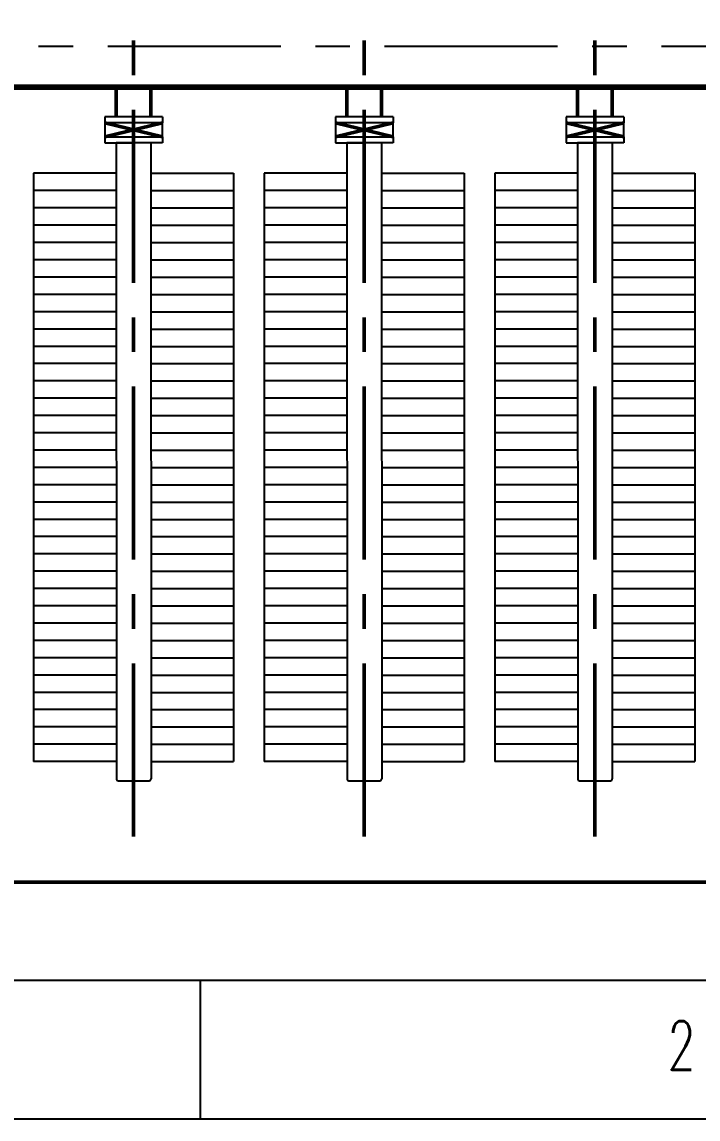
# Model space of a CAD drawing. Header units: millimetres. Extents: x 71406 to 93150, y 2492 to 17792.
# Drawn here: x 74538 to 76297, y 2582 to 5436 of the extents above; entities that cross this region are included whole.
import ezdxf

# ---------------------------------------------------------------- set-up
doc = ezdxf.new("R2010")
doc.units = ezdxf.units.MM
doc.header["$LTSCALE"] = 360
doc.linetypes.add('CENTER', pattern=[2, 1.25, -0.25, 0.25, -0.25])
doc.linetypes.add('DIVIDE', pattern=[1.25, 0.5, -0.25, 0, -0.25, 0, -0.25])
for name, color, linetype, lineweight in [('0粗实线层', 7, 'Continuous', 50), ('2中心线层', 1, 'CENTER', 25), ('6标注层', 3, 'Continuous', 25)]:
    doc.layers.add(name, color=color, linetype=linetype, lineweight=lineweight)
for name, color, linetype in [('2', 2, 'CENTER'), ('5', 3, 'Continuous'), ('6', 4, 'DIVIDE')]:
    doc.layers.add(name, color=color, linetype=linetype)
doc.styles.add('ROMANS', font='romans.shx', dxfattribs={"width": 0.67, "bigfont": 'bigfont.shx'})
doc.styles.add('TH_GBDIM', font='txt.shx', dxfattribs={"width": 0.67, "bigfont": 'hztxt.shx'})
doc.dimstyles.new('TH_GBDIM', dxfattribs={"dimscale": 36, "dimtxt": 3.5, "dimasz": 2.5, "dimexe": 2, "dimexo": 0, "dimgap": 1.5, "dimtad": 0, "dimtoh": 1, "dimdec": 1, "dimdsep": 46, "dimtxsty": 'TH_GBDIM', "dimcen": 2.5, "dimclrd": 3, "dimclre": 3, "dimclrt": 6, "dimadec": 0, "dimazin": 2, "dimtfac": 0.714286, "dimtdec": 1, "dimtmove": 0, "dimatfit": 3, "dimfxl": 2, "dimtzin": 0, "dimlwd": -1, "dimlwe": -1, "dimarcsym": 0})

# ---------------------------------------------------------------- blocks, each defined once
blk = doc.blocks.new('A$C480E185F')
at = {"color": 1, "linetype": 'CENTER'}
for p, q in [((-3910, -3405.6), (-3910, -1291)), ((-3310, -3405.6), (-3310, -1291)), ((-2710, -3405.6), (-2710, -1291))]:
    blk.add_line(p, q, dxfattribs=at)
at = {"color": 0}
for p, q in [((-3955, -1450), (-3955, -1534)), ((-3865, -1450), (-3865, -1534)), ((-3355, -1450), (-3355, -1534)), ((-3265, -1450), (-3265, -1534)), ((-2755, -1450), (-2755, -1534)), ((-2665, -1450), (-2665, -1534)), ((-3835, -1550), (-3985, -1586)), ((-3985, -1550), (-3835, -1586)), ((-3835, -1550), (-3985, -1586)), ((-3985, -1550), (-3835, -1586)), ((-3835, -1550), (-3985, -1586)), ((-3985, -1550), (-3835, -1586)), ((-3835, -1550), (-3985, -1586)), ((-3985, -1550), (-3835, -1586)), ((-3235, -1550), (-3385, -1586)), ((-3385, -1550), (-3235, -1586)), ((-3235, -1550), (-3385, -1586)), ((-3385, -1550), (-3235, -1586)), ((-3235, -1550), (-3385, -1586)), ((-3385, -1550), (-3235, -1586)), ((-3235, -1550), (-3385, -1586)), ((-3385, -1550), (-3235, -1586)), ((-2635, -1550), (-2785, -1586)), ((-2785, -1550), (-2635, -1586)), ((-2635, -1550), (-2785, -1586)), ((-2785, -1550), (-2635, -1586)), ((-2635, -1550), (-2785, -1586)), ((-2785, -1550), (-2635, -1586)), ((-2635, -1550), (-2785, -1586)), ((-2785, -1550), (-2635, -1586))]:
    blk.add_line(p, q, dxfattribs=at)
at = {"layer": '0粗实线层', "color": 0}
blk.add_line((-5267, -1459.5), (1647, -1459.5), dxfattribs=at)
at = {"layer": '2中心线层'}
blk.add_line((-5417, -1350), (1690.8, -1350), dxfattribs=at)
at = {"layer": '5', "color": 0}
for p, q in [((-3835, -1534), (-3985, -1534)), ((-3985, -1534), (-3985, -1550)), ((-3835, -1534), (-3985, -1534)), ((-3985, -1534), (-3985, -1550)), ((-3835, -1534), (-3985, -1534)), ((-3985, -1534), (-3985, -1550)), ((-3835, -1534), (-3985, -1534)), ((-3985, -1534), (-3985, -1550)), ((-3835, -1534), (-3835, -1550)), ((-3835, -1534), (-3835, -1550)), ((-3835, -1534), (-3835, -1550)), ((-3835, -1534), (-3835, -1550)), ((-3235, -1534), (-3385, -1534)), ((-3385, -1534), (-3385, -1550)), ((-3235, -1534), (-3385, -1534)), ((-3385, -1534), (-3385, -1550)), ((-3235, -1534), (-3385, -1534)), ((-3385, -1534), (-3385, -1550)), ((-3235, -1534), (-3385, -1534)), ((-3385, -1534), (-3385, -1550)), ((-3235, -1534), (-3235, -1550)), ((-3235, -1534), (-3235, -1550)), ((-3235, -1534), (-3235, -1550)), ((-3235, -1534), (-3235, -1550)), ((-2635, -1534), (-2785, -1534)), ((-2785, -1534), (-2785, -1550)), ((-2635, -1534), (-2785, -1534)), ((-2785, -1534), (-2785, -1550)), ((-2635, -1534), (-2785, -1534)), ((-2785, -1534), (-2785, -1550)), ((-2635, -1534), (-2785, -1534)), ((-2785, -1534), (-2785, -1550)), ((-2635, -1534), (-2635, -1550)), ((-2635, -1534), (-2635, -1550)), ((-2635, -1534), (-2635, -1550)), ((-2635, -1534), (-2635, -1550)), ((-3835, -1550), (-3985, -1550)), ((-3985, -1550), (-3985, -1586)), ((-3835, -1550), (-3985, -1550)), ((-3985, -1550), (-3985, -1586)), ((-3835, -1550), (-3985, -1550)), ((-3985, -1550), (-3985, -1586)), ((-3835, -1550), (-3985, -1550)), ((-3985, -1550), (-3985, -1586)), ((-3835, -1586), (-3835, -1550)), ((-3835, -1586), (-3835, -1550)), ((-3835, -1586), (-3835, -1550)), ((-3835, -1586), (-3835, -1550)), ((-3235, -1550), (-3385, -1550)), ((-3385, -1550), (-3385, -1586)), ((-3235, -1550), (-3385, -1550)), ((-3385, -1550), (-3385, -1586)), ((-3235, -1550), (-3385, -1550)), ((-3385, -1550), (-3385, -1586)), ((-3235, -1550), (-3385, -1550)), ((-3385, -1550), (-3385, -1586)), ((-3235, -1586), (-3235, -1550)), ((-3235, -1586), (-3235, -1550)), ((-3235, -1586), (-3235, -1550)), ((-3235, -1586), (-3235, -1550)), ((-2635, -1550), (-2785, -1550)), ((-2785, -1550), (-2785, -1586)), ((-2635, -1550), (-2785, -1550)), ((-2785, -1550), (-2785, -1586)), ((-2635, -1550), (-2785, -1550)), ((-2785, -1550), (-2785, -1586)), ((-2635, -1550), (-2785, -1550)), ((-2785, -1550), (-2785, -1586)), ((-2635, -1586), (-2635, -1550)), ((-2635, -1586), (-2635, -1550)), ((-2635, -1586), (-2635, -1550)), ((-2635, -1586), (-2635, -1550)), ((-3985, -1586), (-3985, -1602)), ((-3985, -1586), (-3835, -1586)), ((-3985, -1586), (-3985, -1602)), ((-3985, -1586), (-3835, -1586)), ((-3985, -1586), (-3985, -1602)), ((-3985, -1586), (-3835, -1586)), ((-3985, -1586), (-3985, -1602)), ((-3985, -1586), (-3835, -1586)), ((-3835, -1586), (-3835, -1602)), ((-3835, -1586), (-3835, -1602)), ((-3835, -1586), (-3835, -1602)), ((-3835, -1586), (-3835, -1602)), ((-3385, -1586), (-3385, -1602)), ((-3385, -1586), (-3235, -1586)), ((-3385, -1586), (-3385, -1602)), ((-3385, -1586), (-3235, -1586)), ((-3385, -1586), (-3385, -1602)), ((-3385, -1586), (-3235, -1586)), ((-3385, -1586), (-3385, -1602)), ((-3385, -1586), (-3235, -1586)), ((-3235, -1586), (-3235, -1602)), ((-3235, -1586), (-3235, -1602)), ((-3235, -1586), (-3235, -1602)), ((-3235, -1586), (-3235, -1602)), ((-2785, -1586), (-2785, -1602)), ((-2785, -1586), (-2635, -1586)), ((-2785, -1586), (-2785, -1602)), ((-2785, -1586), (-2635, -1586)), ((-2785, -1586), (-2785, -1602)), ((-2785, -1586), (-2635, -1586)), ((-2785, -1586), (-2785, -1602)), ((-2785, -1586), (-2635, -1586)), ((-2635, -1586), (-2635, -1602)), ((-2635, -1586), (-2635, -1602)), ((-2635, -1586), (-2635, -1602)), ((-2635, -1586), (-2635, -1602)), ((-3985, -1602), (-3910, -1602)), ((-3985, -1602), (-3910, -1602)), ((-3985, -1602), (-3910, -1602)), ((-3985, -1602), (-3910, -1602)), ((-3910, -1602), (-3955, -1602)), ((-3910, -1602), (-3955, -1602)), ((-3910, -1602), (-3955, -1602)), ((-3910, -1602), (-3955, -1602)), ((-3955, -1602), (-3954.5, -3256)), ((-3835, -1602), (-3910, -1602)), ((-3835, -1602), (-3910, -1602)), ((-3835, -1602), (-3910, -1602)), ((-3835, -1602), (-3910, -1602)), ((-3865, -1602), (-3864.5, -3256)), ((-3385, -1602), (-3310, -1602)), ((-3385, -1602), (-3310, -1602)), ((-3385, -1602), (-3310, -1602)), ((-3385, -1602), (-3310, -1602)), ((-3310, -1602), (-3355, -1602)), ((-3310, -1602), (-3355, -1602)), ((-3310, -1602), (-3355, -1602)), ((-3355, -1602), (-3354.5, -3256)), ((-3310, -1602), (-3355, -1602)), ((-3235, -1602), (-3310, -1602)), ((-3235, -1602), (-3310, -1602)), ((-3235, -1602), (-3310, -1602)), ((-3235, -1602), (-3310, -1602)), ((-3265, -1602), (-3264.5, -3256)), ((-2785, -1602), (-2710, -1602)), ((-2785, -1602), (-2710, -1602)), ((-2785, -1602), (-2710, -1602)), ((-2785, -1602), (-2710, -1602)), ((-2710, -1602), (-2755, -1602)), ((-2710, -1602), (-2755, -1602)), ((-2710, -1602), (-2755, -1602)), ((-2710, -1602), (-2755, -1602)), ((-2755, -1602), (-2754.5, -3256)), ((-2635, -1602), (-2710, -1602)), ((-2635, -1602), (-2710, -1602)), ((-2635, -1602), (-2710, -1602)), ((-2635, -1602), (-2710, -1602)), ((-2665, -1602), (-2664.5, -3256)), ((-4170, -1681), (-4170, -3211)), ((-3955, -1681), (-4170, -1681)), ((-3865, -1681), (-3650, -1681)), ((-3650, -1681), (-3650, -3211)), ((-3570, -1681), (-3570, -3211)), ((-3355, -1681), (-3570, -1681)), ((-3265, -1681), (-3050, -1681)), ((-3050, -1681), (-3050, -3211)), ((-2970, -1681), (-2970, -3211)), ((-2755, -1681), (-2970, -1681)), ((-2665, -1681), (-2450, -1681)), ((-2450, -1681), (-2450, -3211)), ((-3955, -3211), (-4170, -3211)), ((-3955, -3211), (-4170, -3211)), ((-3955, -3211), (-4170, -3211)), ((-3955, -3211), (-4170, -3211)), ((-3955, -3211), (-4170, -3211)), ((-3955, -3211), (-4170, -3211)), ((-3955, -3211), (-4170, -3211)), ((-3955, -3211), (-4170, -3211)), ((-3955, -3211), (-4170, -3211)), ((-3955, -3211), (-4170, -3211)), ((-3955, -3211), (-4170, -3211)), ((-3955, -3211), (-4170, -3211)), ((-3955, -3211), (-4170, -3211)), ((-3955, -3211), (-4170, -3211)), ((-3955, -3211), (-4170, -3211)), ((-3955, -3211), (-4170, -3211)), ((-3865, -3211), (-3650, -3211)), ((-3865, -3211), (-3650, -3211)), ((-3865, -3211), (-3650, -3211)), ((-3865, -3211), (-3650, -3211)), ((-3865, -3211), (-3650, -3211)), ((-3865, -3211), (-3650, -3211)), ((-3865, -3211), (-3650, -3211)), ((-3865, -3211), (-3650, -3211)), ((-3865, -3211), (-3650, -3211)), ((-3865, -3211), (-3650, -3211)), ((-3865, -3211), (-3650, -3211)), ((-3865, -3211), (-3650, -3211)), ((-3865, -3211), (-3650, -3211)), ((-3865, -3211), (-3650, -3211)), ((-3865, -3211), (-3650, -3211)), ((-3865, -3211), (-3650, -3211)), ((-3355, -3211), (-3570, -3211)), ((-3355, -3211), (-3570, -3211)), ((-3355, -3211), (-3570, -3211)), ((-3355, -3211), (-3570, -3211)), ((-3355, -3211), (-3570, -3211)), ((-3355, -3211), (-3570, -3211)), ((-3355, -3211), (-3570, -3211)), ((-3355, -3211), (-3570, -3211)), ((-3355, -3211), (-3570, -3211)), ((-3355, -3211), (-3570, -3211)), ((-3355, -3211), (-3570, -3211)), ((-3355, -3211), (-3570, -3211)), ((-3355, -3211), (-3570, -3211)), ((-3355, -3211), (-3570, -3211)), ((-3355, -3211), (-3570, -3211)), ((-3355, -3211), (-3570, -3211)), ((-3265, -3211), (-3050, -3211)), ((-3265, -3211), (-3050, -3211)), ((-3265, -3211), (-3050, -3211)), ((-3265, -3211), (-3050, -3211)), ((-3265, -3211), (-3050, -3211)), ((-3265, -3211), (-3050, -3211)), ((-3265, -3211), (-3050, -3211)), ((-3265, -3211), (-3050, -3211)), ((-3265, -3211), (-3050, -3211)), ((-3265, -3211), (-3050, -3211)), ((-3265, -3211), (-3050, -3211)), ((-3265, -3211), (-3050, -3211)), ((-3265, -3211), (-3050, -3211)), ((-3265, -3211), (-3050, -3211)), ((-3265, -3211), (-3050, -3211)), ((-3265, -3211), (-3050, -3211)), ((-2755, -3211), (-2970, -3211)), ((-2755, -3211), (-2970, -3211)), ((-2755, -3211), (-2970, -3211)), ((-2755, -3211), (-2970, -3211)), ((-2755, -3211), (-2970, -3211)), ((-2755, -3211), (-2970, -3211)), ((-2755, -3211), (-2970, -3211)), ((-2755, -3211), (-2970, -3211)), ((-2755, -3211), (-2970, -3211)), ((-2755, -3211), (-2970, -3211)), ((-2755, -3211), (-2970, -3211)), ((-2755, -3211), (-2970, -3211)), ((-2755, -3211), (-2970, -3211)), ((-2755, -3211), (-2970, -3211)), ((-2755, -3211), (-2970, -3211)), ((-2755, -3211), (-2970, -3211)), ((-2665, -3211), (-2450, -3211)), ((-2665, -3211), (-2450, -3211)), ((-2665, -3211), (-2450, -3211)), ((-2665, -3211), (-2450, -3211)), ((-2665, -3211), (-2450, -3211)), ((-2665, -3211), (-2450, -3211)), ((-2665, -3211), (-2450, -3211)), ((-2665, -3211), (-2450, -3211)), ((-2665, -3211), (-2450, -3211)), ((-2665, -3211), (-2450, -3211)), ((-2665, -3211), (-2450, -3211)), ((-2665, -3211), (-2450, -3211)), ((-2665, -3211), (-2450, -3211)), ((-2665, -3211), (-2450, -3211)), ((-2665, -3211), (-2450, -3211)), ((-2665, -3211), (-2450, -3211)), ((-3949.5, -3261), (-3869.5, -3261)), ((-3349.5, -3261), (-3269.5, -3261)), ((-2749.5, -3261), (-2669.5, -3261))]:
    blk.add_line(p, q, dxfattribs=at)
at = {"layer": '5', "color": 2}
for p, q in [((-3955, -1726), (-4170, -1726)), ((-3865, -1726), (-3650, -1726)), ((-3355, -1726), (-3570, -1726)), ((-3265, -1726), (-3050, -1726)), ((-2755, -1726), (-2970, -1726)), ((-2665, -1726), (-2450, -1726)), ((-3955, -1771), (-4170, -1771)), ((-3865, -1771), (-3650, -1771)), ((-3355, -1771), (-3570, -1771)), ((-3265, -1771), (-3050, -1771)), ((-2755, -1771), (-2970, -1771)), ((-2665, -1771), (-2450, -1771)), ((-3955, -1816), (-4170, -1816)), ((-3865, -1816), (-3650, -1816)), ((-3355, -1816), (-3570, -1816)), ((-3265, -1816), (-3050, -1816)), ((-2755, -1816), (-2970, -1816)), ((-2665, -1816), (-2450, -1816)), ((-3955, -1861), (-4170, -1861)), ((-3865, -1861), (-3650, -1861)), ((-3355, -1861), (-3570, -1861)), ((-3265, -1861), (-3050, -1861)), ((-2755, -1861), (-2970, -1861)), ((-2665, -1861), (-2450, -1861)), ((-3955, -1906), (-4170, -1906)), ((-3865, -1906), (-3650, -1906)), ((-3355, -1906), (-3570, -1906)), ((-3265, -1906), (-3050, -1906)), ((-2755, -1906), (-2970, -1906)), ((-2665, -1906), (-2450, -1906)), ((-3955, -1951), (-4170, -1951)), ((-3865, -1951), (-3650, -1951)), ((-3355, -1951), (-3570, -1951)), ((-3265, -1951), (-3050, -1951)), ((-2755, -1951), (-2970, -1951)), ((-2665, -1951), (-2450, -1951)), ((-3955, -1996), (-4170, -1996)), ((-3865, -1996), (-3650, -1996)), ((-3355, -1996), (-3570, -1996)), ((-3265, -1996), (-3050, -1996)), ((-2755, -1996), (-2970, -1996)), ((-2665, -1996), (-2450, -1996)), ((-3955, -2041), (-4170, -2041)), ((-3865, -2041), (-3650, -2041)), ((-3355, -2041), (-3570, -2041)), ((-3265, -2041), (-3050, -2041)), ((-2755, -2041), (-2970, -2041)), ((-2665, -2041), (-2450, -2041)), ((-3955, -2086), (-4170, -2086)), ((-3865, -2086), (-3650, -2086)), ((-3355, -2086), (-3570, -2086)), ((-3265, -2086), (-3050, -2086)), ((-2755, -2086), (-2970, -2086)), ((-2665, -2086), (-2450, -2086)), ((-3955, -2131), (-4170, -2131)), ((-3865, -2131), (-3650, -2131)), ((-3355, -2131), (-3570, -2131)), ((-3265, -2131), (-3050, -2131)), ((-2755, -2131), (-2970, -2131)), ((-2665, -2131), (-2450, -2131)), ((-3955, -2176), (-4170, -2176)), ((-3865, -2176), (-3650, -2176)), ((-3355, -2176), (-3570, -2176)), ((-3265, -2176), (-3050, -2176)), ((-2755, -2176), (-2970, -2176)), ((-2665, -2176), (-2450, -2176)), ((-3955, -2221), (-4170, -2221)), ((-3865, -2221), (-3650, -2221)), ((-3355, -2221), (-3570, -2221)), ((-3265, -2221), (-3050, -2221)), ((-2755, -2221), (-2970, -2221)), ((-2665, -2221), (-2450, -2221)), ((-3955, -2266), (-4170, -2266)), ((-3865, -2266), (-3650, -2266)), ((-3355, -2266), (-3570, -2266)), ((-3265, -2266), (-3050, -2266)), ((-2755, -2266), (-2970, -2266)), ((-2665, -2266), (-2450, -2266)), ((-3955, -2311), (-4170, -2311)), ((-3865, -2311), (-3650, -2311)), ((-3355, -2311), (-3570, -2311)), ((-3265, -2311), (-3050, -2311)), ((-2755, -2311), (-2970, -2311)), ((-2665, -2311), (-2450, -2311)), ((-3955, -2356), (-4170, -2356)), ((-3865, -2356), (-3650, -2356)), ((-3355, -2356), (-3570, -2356)), ((-3265, -2356), (-3050, -2356)), ((-2755, -2356), (-2970, -2356)), ((-2665, -2356), (-2450, -2356)), ((-3955, -2401), (-4170, -2401)), ((-3955, -2401), (-4162.5, -2401)), ((-3865, -2401), (-3650, -2401)), ((-3865, -2401), (-3657.5, -2401)), ((-3355, -2401), (-3570, -2401)), ((-3355, -2401), (-3562.5, -2401)), ((-3265, -2401), (-3050, -2401)), ((-3265, -2401), (-3057.5, -2401)), ((-2755, -2401), (-2970, -2401)), ((-2755, -2401), (-2962.5, -2401)), ((-2665, -2401), (-2450, -2401)), ((-2665, -2401), (-2457.5, -2401)), ((-3955, -2446), (-4170, -2446)), ((-3955, -2446), (-4162.5, -2446)), ((-3865, -2446), (-3650, -2446)), ((-3865, -2446), (-3657.5, -2446)), ((-3355, -2446), (-3570, -2446)), ((-3355, -2446), (-3562.5, -2446)), ((-3265, -2446), (-3050, -2446)), ((-3265, -2446), (-3057.5, -2446)), ((-2755, -2446), (-2970, -2446)), ((-2755, -2446), (-2962.5, -2446)), ((-2665, -2446), (-2450, -2446)), ((-2665, -2446), (-2457.5, -2446)), ((-3955, -2491), (-4170, -2491)), ((-3955, -2491), (-4170, -2491)), ((-3865, -2491), (-3650, -2491)), ((-3865, -2491), (-3650, -2491)), ((-3355, -2491), (-3570, -2491)), ((-3355, -2491), (-3570, -2491)), ((-3265, -2491), (-3050, -2491)), ((-3265, -2491), (-3050, -2491)), ((-2755, -2491), (-2970, -2491)), ((-2755, -2491), (-2970, -2491)), ((-2665, -2491), (-2450, -2491)), ((-2665, -2491), (-2450, -2491)), ((-3955, -2536), (-4170, -2536)), ((-3955, -2536), (-4170, -2536)), ((-3865, -2536), (-3650, -2536)), ((-3865, -2536), (-3650, -2536)), ((-3865, -2536), (-3650, -2536)), ((-3355, -2536), (-3570, -2536)), ((-3355, -2536), (-3570, -2536)), ((-3265, -2536), (-3050, -2536)), ((-3265, -2536), (-3050, -2536)), ((-3265, -2536), (-3050, -2536)), ((-2755, -2536), (-2970, -2536)), ((-2755, -2536), (-2970, -2536)), ((-2665, -2536), (-2450, -2536)), ((-2665, -2536), (-2450, -2536)), ((-2665, -2536), (-2450, -2536)), ((-3955, -2581), (-4170, -2581)), ((-3955, -2581), (-4170, -2581)), ((-3955, -2581), (-4170, -2581)), ((-3955, -2581), (-4170, -2581)), ((-3865, -2581), (-3650, -2581)), ((-3865, -2581), (-3650, -2581)), ((-3865, -2581), (-3650, -2581)), ((-3865, -2581), (-3650, -2581)), ((-3865, -2581), (-3650, -2581)), ((-3355, -2581), (-3570, -2581)), ((-3355, -2581), (-3570, -2581)), ((-3355, -2581), (-3570, -2581)), ((-3355, -2581), (-3570, -2581)), ((-3265, -2581), (-3050, -2581)), ((-3265, -2581), (-3050, -2581)), ((-3265, -2581), (-3050, -2581)), ((-3265, -2581), (-3050, -2581)), ((-3265, -2581), (-3050, -2581)), ((-2755, -2581), (-2970, -2581)), ((-2755, -2581), (-2970, -2581)), ((-2755, -2581), (-2970, -2581)), ((-2755, -2581), (-2970, -2581)), ((-2665, -2581), (-2450, -2581)), ((-2665, -2581), (-2450, -2581)), ((-2665, -2581), (-2450, -2581)), ((-2665, -2581), (-2450, -2581)), ((-2665, -2581), (-2450, -2581)), ((-3955, -2626), (-4170, -2626)), ((-3955, -2626), (-4170, -2626)), ((-3955, -2626), (-4170, -2626)), ((-3955, -2626), (-4170, -2626)), ((-3955, -2626), (-4170, -2626)), ((-3955, -2626), (-4170, -2626)), ((-3955, -2626), (-4170, -2626)), ((-3865, -2626), (-3650, -2626)), ((-3865, -2626), (-3650, -2626)), ((-3865, -2626), (-3650, -2626)), ((-3865, -2626), (-3650, -2626)), ((-3865, -2626), (-3650, -2626)), ((-3865, -2626), (-3650, -2626)), ((-3865, -2626), (-3650, -2626)), ((-3355, -2626), (-3570, -2626)), ((-3355, -2626), (-3570, -2626)), ((-3355, -2626), (-3570, -2626)), ((-3355, -2626), (-3570, -2626)), ((-3355, -2626), (-3570, -2626)), ((-3355, -2626), (-3570, -2626)), ((-3355, -2626), (-3570, -2626)), ((-3265, -2626), (-3050, -2626)), ((-3265, -2626), (-3050, -2626)), ((-3265, -2626), (-3050, -2626)), ((-3265, -2626), (-3050, -2626)), ((-3265, -2626), (-3050, -2626)), ((-3265, -2626), (-3050, -2626)), ((-3265, -2626), (-3050, -2626)), ((-2755, -2626), (-2970, -2626)), ((-2755, -2626), (-2970, -2626)), ((-2755, -2626), (-2970, -2626)), ((-2755, -2626), (-2970, -2626)), ((-2755, -2626), (-2970, -2626)), ((-2755, -2626), (-2970, -2626)), ((-2755, -2626), (-2970, -2626)), ((-2665, -2626), (-2450, -2626)), ((-2665, -2626), (-2450, -2626)), ((-2665, -2626), (-2450, -2626)), ((-2665, -2626), (-2450, -2626)), ((-2665, -2626), (-2450, -2626)), ((-2665, -2626), (-2450, -2626)), ((-2665, -2626), (-2450, -2626)), ((-3955, -2671), (-4170, -2671)), ((-3955, -2671), (-4170, -2671)), ((-3955, -2671), (-4170, -2671)), ((-3955, -2671), (-4170, -2671)), ((-3865, -2671), (-3650, -2671)), ((-3865, -2671), (-3650, -2671)), ((-3865, -2671), (-3650, -2671)), ((-3865, -2671), (-3650, -2671)), ((-3865, -2671), (-3650, -2671)), ((-3355, -2671), (-3570, -2671)), ((-3355, -2671), (-3570, -2671)), ((-3355, -2671), (-3570, -2671)), ((-3355, -2671), (-3570, -2671)), ((-3265, -2671), (-3050, -2671)), ((-3265, -2671), (-3050, -2671)), ((-3265, -2671), (-3050, -2671)), ((-3265, -2671), (-3050, -2671)), ((-3265, -2671), (-3050, -2671)), ((-2755, -2671), (-2970, -2671)), ((-2755, -2671), (-2970, -2671)), ((-2755, -2671), (-2970, -2671)), ((-2755, -2671), (-2970, -2671)), ((-2665, -2671), (-2450, -2671)), ((-2665, -2671), (-2450, -2671)), ((-2665, -2671), (-2450, -2671)), ((-2665, -2671), (-2450, -2671)), ((-2665, -2671), (-2450, -2671)), ((-3955, -2716), (-4170, -2716)), ((-3955, -2716), (-4170, -2716)), ((-3955, -2716), (-4170, -2716)), ((-3955, -2716), (-4170, -2716)), ((-3955, -2716), (-4170, -2716)), ((-3955, -2716), (-4170, -2716)), ((-3955, -2716), (-4170, -2716)), ((-3865, -2716), (-3650, -2716)), ((-3865, -2716), (-3650, -2716)), ((-3865, -2716), (-3650, -2716)), ((-3865, -2716), (-3650, -2716)), ((-3865, -2716), (-3650, -2716)), ((-3865, -2716), (-3650, -2716)), ((-3865, -2716), (-3650, -2716)), ((-3355, -2716), (-3570, -2716)), ((-3355, -2716), (-3570, -2716)), ((-3355, -2716), (-3570, -2716)), ((-3355, -2716), (-3570, -2716)), ((-3355, -2716), (-3570, -2716)), ((-3355, -2716), (-3570, -2716)), ((-3355, -2716), (-3570, -2716)), ((-3265, -2716), (-3050, -2716)), ((-3265, -2716), (-3050, -2716)), ((-3265, -2716), (-3050, -2716)), ((-3265, -2716), (-3050, -2716)), ((-3265, -2716), (-3050, -2716)), ((-3265, -2716), (-3050, -2716)), ((-3265, -2716), (-3050, -2716)), ((-2755, -2716), (-2970, -2716)), ((-2755, -2716), (-2970, -2716)), ((-2755, -2716), (-2970, -2716)), ((-2755, -2716), (-2970, -2716)), ((-2755, -2716), (-2970, -2716)), ((-2755, -2716), (-2970, -2716)), ((-2755, -2716), (-2970, -2716)), ((-2665, -2716), (-2450, -2716)), ((-2665, -2716), (-2450, -2716)), ((-2665, -2716), (-2450, -2716)), ((-2665, -2716), (-2450, -2716)), ((-2665, -2716), (-2450, -2716)), ((-2665, -2716), (-2450, -2716)), ((-2665, -2716), (-2450, -2716)), ((-3955, -2761), (-4170, -2761)), ((-3955, -2761), (-4170, -2761)), ((-3955, -2761), (-4170, -2761)), ((-3955, -2761), (-4170, -2761)), ((-3865, -2761), (-3650, -2761)), ((-3865, -2761), (-3650, -2761)), ((-3865, -2761), (-3650, -2761)), ((-3865, -2761), (-3650, -2761)), ((-3865, -2761), (-3650, -2761)), ((-3355, -2761), (-3570, -2761)), ((-3355, -2761), (-3570, -2761)), ((-3355, -2761), (-3570, -2761)), ((-3355, -2761), (-3570, -2761)), ((-3265, -2761), (-3050, -2761)), ((-3265, -2761), (-3050, -2761)), ((-3265, -2761), (-3050, -2761)), ((-3265, -2761), (-3050, -2761)), ((-3265, -2761), (-3050, -2761)), ((-2755, -2761), (-2970, -2761)), ((-2755, -2761), (-2970, -2761)), ((-2755, -2761), (-2970, -2761)), ((-2755, -2761), (-2970, -2761)), ((-2665, -2761), (-2450, -2761)), ((-2665, -2761), (-2450, -2761)), ((-2665, -2761), (-2450, -2761)), ((-2665, -2761), (-2450, -2761)), ((-2665, -2761), (-2450, -2761)), ((-3955, -2806), (-4170, -2806)), ((-3955, -2806), (-4170, -2806)), ((-3955, -2806), (-4170, -2806)), ((-3955, -2806), (-4170, -2806)), ((-3955, -2806), (-4170, -2806)), ((-3955, -2806), (-4170, -2806)), ((-3955, -2806), (-4170, -2806)), ((-3865, -2806), (-3650, -2806)), ((-3865, -2806), (-3650, -2806)), ((-3865, -2806), (-3650, -2806)), ((-3865, -2806), (-3650, -2806)), ((-3865, -2806), (-3650, -2806)), ((-3865, -2806), (-3650, -2806)), ((-3865, -2806), (-3650, -2806)), ((-3355, -2806), (-3570, -2806)), ((-3355, -2806), (-3570, -2806)), ((-3355, -2806), (-3570, -2806)), ((-3355, -2806), (-3570, -2806)), ((-3355, -2806), (-3570, -2806)), ((-3355, -2806), (-3570, -2806)), ((-3355, -2806), (-3570, -2806)), ((-3265, -2806), (-3050, -2806)), ((-3265, -2806), (-3050, -2806)), ((-3265, -2806), (-3050, -2806)), ((-3265, -2806), (-3050, -2806)), ((-3265, -2806), (-3050, -2806)), ((-3265, -2806), (-3050, -2806)), ((-3265, -2806), (-3050, -2806)), ((-2755, -2806), (-2970, -2806)), ((-2755, -2806), (-2970, -2806)), ((-2755, -2806), (-2970, -2806)), ((-2755, -2806), (-2970, -2806)), ((-2755, -2806), (-2970, -2806)), ((-2755, -2806), (-2970, -2806)), ((-2755, -2806), (-2970, -2806)), ((-2665, -2806), (-2450, -2806)), ((-2665, -2806), (-2450, -2806)), ((-2665, -2806), (-2450, -2806)), ((-2665, -2806), (-2450, -2806)), ((-2665, -2806), (-2450, -2806)), ((-2665, -2806), (-2450, -2806)), ((-2665, -2806), (-2450, -2806)), ((-3955, -2851), (-4170, -2851)), ((-3955, -2851), (-4170, -2851)), ((-3955, -2851), (-4170, -2851)), ((-3955, -2851), (-4170, -2851)), ((-3955, -2851), (-4170, -2851)), ((-3865, -2851), (-3650, -2851)), ((-3865, -2851), (-3650, -2851)), ((-3865, -2851), (-3650, -2851)), ((-3865, -2851), (-3650, -2851)), ((-3865, -2851), (-3650, -2851)), ((-3865, -2851), (-3650, -2851)), ((-3865, -2851), (-3650, -2851)), ((-3865, -2851), (-3650, -2851)), ((-3865, -2851), (-3650, -2851)), ((-3865, -2851), (-3650, -2851)), ((-3355, -2851), (-3570, -2851)), ((-3355, -2851), (-3570, -2851)), ((-3355, -2851), (-3570, -2851)), ((-3355, -2851), (-3570, -2851)), ((-3355, -2851), (-3570, -2851)), ((-3265, -2851), (-3050, -2851)), ((-3265, -2851), (-3050, -2851)), ((-3265, -2851), (-3050, -2851)), ((-3265, -2851), (-3050, -2851)), ((-3265, -2851), (-3050, -2851)), ((-3265, -2851), (-3050, -2851)), ((-3265, -2851), (-3050, -2851)), ((-3265, -2851), (-3050, -2851)), ((-3265, -2851), (-3050, -2851)), ((-3265, -2851), (-3050, -2851)), ((-2755, -2851), (-2970, -2851)), ((-2755, -2851), (-2970, -2851)), ((-2755, -2851), (-2970, -2851)), ((-2755, -2851), (-2970, -2851)), ((-2755, -2851), (-2970, -2851)), ((-2665, -2851), (-2450, -2851)), ((-2665, -2851), (-2450, -2851)), ((-2665, -2851), (-2450, -2851)), ((-2665, -2851), (-2450, -2851)), ((-2665, -2851), (-2450, -2851)), ((-2665, -2851), (-2450, -2851)), ((-2665, -2851), (-2450, -2851)), ((-2665, -2851), (-2450, -2851)), ((-2665, -2851), (-2450, -2851)), ((-2665, -2851), (-2450, -2851)), ((-3955, -2896), (-4170, -2896)), ((-3955, -2896), (-4170, -2896)), ((-3955, -2896), (-4170, -2896)), ((-3955, -2896), (-4170, -2896)), ((-3955, -2896), (-4170, -2896)), ((-3955, -2896), (-4170, -2896)), ((-3955, -2896), (-4170, -2896)), ((-3955, -2896), (-4170, -2896)), ((-3865, -2896), (-3650, -2896)), ((-3865, -2896), (-3650, -2896)), ((-3865, -2896), (-3650, -2896)), ((-3865, -2896), (-3650, -2896)), ((-3865, -2896), (-3650, -2896)), ((-3865, -2896), (-3650, -2896)), ((-3865, -2896), (-3650, -2896)), ((-3865, -2896), (-3650, -2896)), ((-3865, -2896), (-3650, -2896)), ((-3865, -2896), (-3650, -2896)), ((-3865, -2896), (-3650, -2896)), ((-3865, -2896), (-3650, -2896)), ((-3865, -2896), (-3650, -2896)), ((-3865, -2896), (-3650, -2896)), ((-3355, -2896), (-3570, -2896)), ((-3355, -2896), (-3570, -2896)), ((-3355, -2896), (-3570, -2896)), ((-3355, -2896), (-3570, -2896)), ((-3355, -2896), (-3570, -2896)), ((-3355, -2896), (-3570, -2896)), ((-3355, -2896), (-3570, -2896)), ((-3355, -2896), (-3570, -2896)), ((-3265, -2896), (-3050, -2896)), ((-3265, -2896), (-3050, -2896)), ((-3265, -2896), (-3050, -2896)), ((-3265, -2896), (-3050, -2896)), ((-3265, -2896), (-3050, -2896)), ((-3265, -2896), (-3050, -2896)), ((-3265, -2896), (-3050, -2896)), ((-3265, -2896), (-3050, -2896)), ((-3265, -2896), (-3050, -2896)), ((-3265, -2896), (-3050, -2896)), ((-3265, -2896), (-3050, -2896)), ((-3265, -2896), (-3050, -2896)), ((-3265, -2896), (-3050, -2896)), ((-3265, -2896), (-3050, -2896)), ((-2755, -2896), (-2970, -2896)), ((-2755, -2896), (-2970, -2896)), ((-2755, -2896), (-2970, -2896)), ((-2755, -2896), (-2970, -2896)), ((-2755, -2896), (-2970, -2896)), ((-2755, -2896), (-2970, -2896)), ((-2755, -2896), (-2970, -2896)), ((-2755, -2896), (-2970, -2896)), ((-2665, -2896), (-2450, -2896)), ((-2665, -2896), (-2450, -2896)), ((-2665, -2896), (-2450, -2896)), ((-2665, -2896), (-2450, -2896)), ((-2665, -2896), (-2450, -2896)), ((-2665, -2896), (-2450, -2896)), ((-2665, -2896), (-2450, -2896)), ((-2665, -2896), (-2450, -2896)), ((-2665, -2896), (-2450, -2896)), ((-2665, -2896), (-2450, -2896)), ((-2665, -2896), (-2450, -2896)), ((-2665, -2896), (-2450, -2896)), ((-2665, -2896), (-2450, -2896)), ((-2665, -2896), (-2450, -2896)), ((-3955, -2941), (-4170, -2941)), ((-3955, -2941), (-4170, -2941)), ((-3955, -2941), (-4170, -2941)), ((-3955, -2941), (-4170, -2941)), ((-3955, -2941), (-4170, -2941)), ((-3865, -2941), (-3650, -2941)), ((-3865, -2941), (-3650, -2941)), ((-3865, -2941), (-3650, -2941)), ((-3865, -2941), (-3650, -2941)), ((-3865, -2941), (-3650, -2941)), ((-3865, -2941), (-3650, -2941)), ((-3865, -2941), (-3650, -2941)), ((-3865, -2941), (-3650, -2941)), ((-3865, -2941), (-3650, -2941)), ((-3865, -2941), (-3650, -2941)), ((-3355, -2941), (-3570, -2941)), ((-3355, -2941), (-3570, -2941)), ((-3355, -2941), (-3570, -2941)), ((-3355, -2941), (-3570, -2941)), ((-3355, -2941), (-3570, -2941)), ((-3265, -2941), (-3050, -2941)), ((-3265, -2941), (-3050, -2941)), ((-3265, -2941), (-3050, -2941)), ((-3265, -2941), (-3050, -2941)), ((-3265, -2941), (-3050, -2941)), ((-3265, -2941), (-3050, -2941)), ((-3265, -2941), (-3050, -2941)), ((-3265, -2941), (-3050, -2941)), ((-3265, -2941), (-3050, -2941)), ((-3265, -2941), (-3050, -2941)), ((-2755, -2941), (-2970, -2941)), ((-2755, -2941), (-2970, -2941)), ((-2755, -2941), (-2970, -2941)), ((-2755, -2941), (-2970, -2941)), ((-2755, -2941), (-2970, -2941)), ((-2665, -2941), (-2450, -2941)), ((-2665, -2941), (-2450, -2941)), ((-2665, -2941), (-2450, -2941)), ((-2665, -2941), (-2450, -2941)), ((-2665, -2941), (-2450, -2941)), ((-2665, -2941), (-2450, -2941)), ((-2665, -2941), (-2450, -2941)), ((-2665, -2941), (-2450, -2941)), ((-2665, -2941), (-2450, -2941)), ((-2665, -2941), (-2450, -2941)), ((-3955, -2986), (-4170, -2986)), ((-3955, -2986), (-4170, -2986)), ((-3955, -2986), (-4170, -2986)), ((-3955, -2986), (-4170, -2986)), ((-3955, -2986), (-4170, -2986)), ((-3955, -2986), (-4170, -2986)), ((-3955, -2986), (-4170, -2986)), ((-3955, -2986), (-4170, -2986)), ((-3865, -2986), (-3650, -2986)), ((-3865, -2986), (-3650, -2986)), ((-3865, -2986), (-3650, -2986)), ((-3865, -2986), (-3650, -2986)), ((-3865, -2986), (-3650, -2986)), ((-3865, -2986), (-3650, -2986)), ((-3865, -2986), (-3650, -2986)), ((-3865, -2986), (-3650, -2986)), ((-3865, -2986), (-3650, -2986)), ((-3865, -2986), (-3650, -2986)), ((-3865, -2986), (-3650, -2986)), ((-3865, -2986), (-3650, -2986)), ((-3865, -2986), (-3650, -2986)), ((-3865, -2986), (-3650, -2986)), ((-3355, -2986), (-3570, -2986)), ((-3355, -2986), (-3570, -2986)), ((-3355, -2986), (-3570, -2986)), ((-3355, -2986), (-3570, -2986)), ((-3355, -2986), (-3570, -2986)), ((-3355, -2986), (-3570, -2986)), ((-3355, -2986), (-3570, -2986)), ((-3355, -2986), (-3570, -2986)), ((-3265, -2986), (-3050, -2986)), ((-3265, -2986), (-3050, -2986)), ((-3265, -2986), (-3050, -2986)), ((-3265, -2986), (-3050, -2986)), ((-3265, -2986), (-3050, -2986)), ((-3265, -2986), (-3050, -2986)), ((-3265, -2986), (-3050, -2986)), ((-3265, -2986), (-3050, -2986)), ((-3265, -2986), (-3050, -2986)), ((-3265, -2986), (-3050, -2986)), ((-3265, -2986), (-3050, -2986)), ((-3265, -2986), (-3050, -2986)), ((-3265, -2986), (-3050, -2986)), ((-3265, -2986), (-3050, -2986)), ((-2755, -2986), (-2970, -2986)), ((-2755, -2986), (-2970, -2986)), ((-2755, -2986), (-2970, -2986)), ((-2755, -2986), (-2970, -2986)), ((-2755, -2986), (-2970, -2986)), ((-2755, -2986), (-2970, -2986)), ((-2755, -2986), (-2970, -2986)), ((-2755, -2986), (-2970, -2986)), ((-2665, -2986), (-2450, -2986)), ((-2665, -2986), (-2450, -2986)), ((-2665, -2986), (-2450, -2986)), ((-2665, -2986), (-2450, -2986)), ((-2665, -2986), (-2450, -2986)), ((-2665, -2986), (-2450, -2986)), ((-2665, -2986), (-2450, -2986)), ((-2665, -2986), (-2450, -2986)), ((-2665, -2986), (-2450, -2986)), ((-2665, -2986), (-2450, -2986)), ((-2665, -2986), (-2450, -2986)), ((-2665, -2986), (-2450, -2986)), ((-2665, -2986), (-2450, -2986)), ((-2665, -2986), (-2450, -2986)), ((-3955, -3031), (-4170, -3031)), ((-3955, -3031), (-4170, -3031)), ((-3955, -3031), (-4170, -3031)), ((-3955, -3031), (-4170, -3031)), ((-3955, -3031), (-4170, -3031)), ((-3955, -3031), (-4170, -3031)), ((-3955, -3031), (-4170, -3031)), ((-3955, -3031), (-4170, -3031)), ((-3955, -3031), (-4170, -3031)), ((-3955, -3031), (-4170, -3031)), ((-3865, -3031), (-3650, -3031)), ((-3865, -3031), (-3650, -3031)), ((-3865, -3031), (-3650, -3031)), ((-3865, -3031), (-3650, -3031)), ((-3865, -3031), (-3650, -3031)), ((-3865, -3031), (-3650, -3031)), ((-3865, -3031), (-3650, -3031)), ((-3865, -3031), (-3650, -3031)), ((-3865, -3031), (-3650, -3031)), ((-3865, -3031), (-3650, -3031)), ((-3355, -3031), (-3570, -3031)), ((-3355, -3031), (-3570, -3031)), ((-3355, -3031), (-3570, -3031)), ((-3355, -3031), (-3570, -3031)), ((-3355, -3031), (-3570, -3031)), ((-3355, -3031), (-3570, -3031)), ((-3355, -3031), (-3570, -3031)), ((-3355, -3031), (-3570, -3031)), ((-3355, -3031), (-3570, -3031)), ((-3355, -3031), (-3570, -3031)), ((-3265, -3031), (-3050, -3031)), ((-3265, -3031), (-3050, -3031)), ((-3265, -3031), (-3050, -3031)), ((-3265, -3031), (-3050, -3031)), ((-3265, -3031), (-3050, -3031)), ((-3265, -3031), (-3050, -3031)), ((-3265, -3031), (-3050, -3031)), ((-3265, -3031), (-3050, -3031)), ((-3265, -3031), (-3050, -3031)), ((-3265, -3031), (-3050, -3031)), ((-2755, -3031), (-2970, -3031)), ((-2755, -3031), (-2970, -3031)), ((-2755, -3031), (-2970, -3031)), ((-2755, -3031), (-2970, -3031)), ((-2755, -3031), (-2970, -3031)), ((-2755, -3031), (-2970, -3031)), ((-2755, -3031), (-2970, -3031)), ((-2755, -3031), (-2970, -3031)), ((-2755, -3031), (-2970, -3031)), ((-2755, -3031), (-2970, -3031)), ((-2665, -3031), (-2450, -3031)), ((-2665, -3031), (-2450, -3031)), ((-2665, -3031), (-2450, -3031)), ((-2665, -3031), (-2450, -3031)), ((-2665, -3031), (-2450, -3031)), ((-2665, -3031), (-2450, -3031)), ((-2665, -3031), (-2450, -3031)), ((-2665, -3031), (-2450, -3031)), ((-2665, -3031), (-2450, -3031)), ((-2665, -3031), (-2450, -3031)), ((-3955, -3076), (-4170, -3076)), ((-3955, -3076), (-4170, -3076)), ((-3955, -3076), (-4170, -3076)), ((-3955, -3076), (-4170, -3076)), ((-3955, -3076), (-4170, -3076)), ((-3955, -3076), (-4170, -3076)), ((-3955, -3076), (-4170, -3076)), ((-3955, -3076), (-4170, -3076)), ((-3955, -3076), (-4170, -3076)), ((-3955, -3076), (-4170, -3076)), ((-3865, -3076), (-3650, -3076)), ((-3865, -3076), (-3650, -3076)), ((-3865, -3076), (-3650, -3076)), ((-3865, -3076), (-3650, -3076)), ((-3865, -3076), (-3650, -3076)), ((-3865, -3076), (-3650, -3076)), ((-3865, -3076), (-3650, -3076)), ((-3865, -3076), (-3650, -3076)), ((-3865, -3076), (-3650, -3076)), ((-3865, -3076), (-3650, -3076)), ((-3355, -3076), (-3570, -3076)), ((-3355, -3076), (-3570, -3076)), ((-3355, -3076), (-3570, -3076)), ((-3355, -3076), (-3570, -3076)), ((-3355, -3076), (-3570, -3076)), ((-3355, -3076), (-3570, -3076)), ((-3355, -3076), (-3570, -3076)), ((-3355, -3076), (-3570, -3076)), ((-3355, -3076), (-3570, -3076)), ((-3355, -3076), (-3570, -3076)), ((-3265, -3076), (-3050, -3076)), ((-3265, -3076), (-3050, -3076)), ((-3265, -3076), (-3050, -3076)), ((-3265, -3076), (-3050, -3076)), ((-3265, -3076), (-3050, -3076)), ((-3265, -3076), (-3050, -3076)), ((-3265, -3076), (-3050, -3076)), ((-3265, -3076), (-3050, -3076)), ((-3265, -3076), (-3050, -3076)), ((-3265, -3076), (-3050, -3076)), ((-2755, -3076), (-2970, -3076)), ((-2755, -3076), (-2970, -3076)), ((-2755, -3076), (-2970, -3076)), ((-2755, -3076), (-2970, -3076)), ((-2755, -3076), (-2970, -3076)), ((-2755, -3076), (-2970, -3076)), ((-2755, -3076), (-2970, -3076)), ((-2755, -3076), (-2970, -3076)), ((-2755, -3076), (-2970, -3076)), ((-2755, -3076), (-2970, -3076)), ((-2665, -3076), (-2450, -3076)), ((-2665, -3076), (-2450, -3076)), ((-2665, -3076), (-2450, -3076)), ((-2665, -3076), (-2450, -3076)), ((-2665, -3076), (-2450, -3076)), ((-2665, -3076), (-2450, -3076)), ((-2665, -3076), (-2450, -3076)), ((-2665, -3076), (-2450, -3076)), ((-2665, -3076), (-2450, -3076)), ((-2665, -3076), (-2450, -3076)), ((-3955, -3121), (-4170, -3121)), ((-3955, -3121), (-4170, -3121)), ((-3955, -3121), (-4170, -3121)), ((-3955, -3121), (-4170, -3121)), ((-3955, -3121), (-4170, -3121)), ((-3955, -3121), (-4170, -3121)), ((-3955, -3121), (-4170, -3121)), ((-3955, -3121), (-4170, -3121)), ((-3955, -3121), (-4170, -3121)), ((-3955, -3121), (-4170, -3121)), ((-3865, -3121), (-3650, -3121)), ((-3865, -3121), (-3650, -3121)), ((-3865, -3121), (-3650, -3121)), ((-3865, -3121), (-3650, -3121)), ((-3865, -3121), (-3650, -3121)), ((-3865, -3121), (-3650, -3121)), ((-3865, -3121), (-3650, -3121)), ((-3865, -3121), (-3650, -3121)), ((-3865, -3121), (-3650, -3121)), ((-3865, -3121), (-3650, -3121)), ((-3355, -3121), (-3570, -3121)), ((-3355, -3121), (-3570, -3121)), ((-3355, -3121), (-3570, -3121)), ((-3355, -3121), (-3570, -3121)), ((-3355, -3121), (-3570, -3121)), ((-3355, -3121), (-3570, -3121)), ((-3355, -3121), (-3570, -3121)), ((-3355, -3121), (-3570, -3121)), ((-3355, -3121), (-3570, -3121)), ((-3355, -3121), (-3570, -3121)), ((-3265, -3121), (-3050, -3121)), ((-3265, -3121), (-3050, -3121)), ((-3265, -3121), (-3050, -3121)), ((-3265, -3121), (-3050, -3121)), ((-3265, -3121), (-3050, -3121)), ((-3265, -3121), (-3050, -3121)), ((-3265, -3121), (-3050, -3121)), ((-3265, -3121), (-3050, -3121)), ((-3265, -3121), (-3050, -3121)), ((-3265, -3121), (-3050, -3121)), ((-2755, -3121), (-2970, -3121)), ((-2755, -3121), (-2970, -3121)), ((-2755, -3121), (-2970, -3121)), ((-2755, -3121), (-2970, -3121)), ((-2755, -3121), (-2970, -3121)), ((-2755, -3121), (-2970, -3121)), ((-2755, -3121), (-2970, -3121)), ((-2755, -3121), (-2970, -3121)), ((-2755, -3121), (-2970, -3121)), ((-2755, -3121), (-2970, -3121)), ((-2665, -3121), (-2450, -3121)), ((-2665, -3121), (-2450, -3121)), ((-2665, -3121), (-2450, -3121)), ((-2665, -3121), (-2450, -3121)), ((-2665, -3121), (-2450, -3121)), ((-2665, -3121), (-2450, -3121)), ((-2665, -3121), (-2450, -3121)), ((-2665, -3121), (-2450, -3121)), ((-2665, -3121), (-2450, -3121)), ((-2665, -3121), (-2450, -3121)), ((-3955, -3166), (-4170, -3166)), ((-3955, -3166), (-4170, -3166)), ((-3955, -3166), (-4170, -3166)), ((-3955, -3166), (-4170, -3166)), ((-3955, -3166), (-4170, -3166)), ((-3955, -3166), (-4170, -3166)), ((-3955, -3166), (-4170, -3166)), ((-3955, -3166), (-4170, -3166)), ((-3955, -3166), (-4170, -3166)), ((-3955, -3166), (-4170, -3166)), ((-3865, -3166), (-3650, -3166)), ((-3865, -3166), (-3650, -3166)), ((-3865, -3166), (-3650, -3166)), ((-3865, -3166), (-3650, -3166)), ((-3865, -3166), (-3650, -3166)), ((-3865, -3166), (-3650, -3166)), ((-3865, -3166), (-3650, -3166)), ((-3865, -3166), (-3650, -3166)), ((-3865, -3166), (-3650, -3166)), ((-3865, -3166), (-3650, -3166)), ((-3355, -3166), (-3570, -3166)), ((-3355, -3166), (-3570, -3166)), ((-3355, -3166), (-3570, -3166)), ((-3355, -3166), (-3570, -3166)), ((-3355, -3166), (-3570, -3166)), ((-3355, -3166), (-3570, -3166)), ((-3355, -3166), (-3570, -3166)), ((-3355, -3166), (-3570, -3166)), ((-3355, -3166), (-3570, -3166)), ((-3355, -3166), (-3570, -3166)), ((-3265, -3166), (-3050, -3166)), ((-3265, -3166), (-3050, -3166)), ((-3265, -3166), (-3050, -3166)), ((-3265, -3166), (-3050, -3166)), ((-3265, -3166), (-3050, -3166)), ((-3265, -3166), (-3050, -3166)), ((-3265, -3166), (-3050, -3166)), ((-3265, -3166), (-3050, -3166)), ((-3265, -3166), (-3050, -3166)), ((-3265, -3166), (-3050, -3166)), ((-2755, -3166), (-2970, -3166)), ((-2755, -3166), (-2970, -3166)), ((-2755, -3166), (-2970, -3166)), ((-2755, -3166), (-2970, -3166)), ((-2755, -3166), (-2970, -3166)), ((-2755, -3166), (-2970, -3166)), ((-2755, -3166), (-2970, -3166)), ((-2755, -3166), (-2970, -3166)), ((-2755, -3166), (-2970, -3166)), ((-2755, -3166), (-2970, -3166)), ((-2665, -3166), (-2450, -3166)), ((-2665, -3166), (-2450, -3166)), ((-2665, -3166), (-2450, -3166)), ((-2665, -3166), (-2450, -3166)), ((-2665, -3166), (-2450, -3166)), ((-2665, -3166), (-2450, -3166)), ((-2665, -3166), (-2450, -3166)), ((-2665, -3166), (-2450, -3166)), ((-2665, -3166), (-2450, -3166)), ((-2665, -3166), (-2450, -3166))]:
    blk.add_line(p, q, dxfattribs=at)
at = {"layer": '5', "color": 0}
for centre, start, end in [((-3949.5, -3256), 180, 270), ((-3869.5, -3256), 270, 0), ((-3349.5, -3256), 180, 270), ((-3269.5, -3256), 270, 0), ((-2749.5, -3256), 180, 270), ((-2669.5, -3256), 270, 0)]:
    blk.add_arc(centre, 5, start, end, dxfattribs=at)
at = {"layer": '6', "color": 6, "linetype": 'ByBlock'}
blk.add_line((-5267, -1451.5), (-2336.3, -1451.5), dxfattribs=at)
blk = doc.blocks.new('*D895')
at = {"layer": '0粗实线层', "color": 3, "transparency": 16777216}
for p, q in [((81169, 8504.7), (81169, 3126.7)), ((73368.4, 3512.3), (73368.4, 3126.7)), ((73458.4, 3198.7), (77081, 3198.7)), ((81079, 3198.7), (77456.4, 3198.7))]:
    blk.add_line(p, q, dxfattribs=at)
for points in [[(73458.4, 3213.7), (73458.4, 3183.7), (73368.4, 3198.7)], [(81079, 3213.7), (81079, 3183.7), (81169, 3198.7)]]:
    blk.add_solid(points, dxfattribs=at)
at = {"layer": 'Defpoints', "color": 0, "transparency": 16777216}
for p in [(81169, 8504.7), (73368.4, 3512.3), (81169, 3198.7)]:
    blk.add_point(p, dxfattribs=at)
at = {"layer": '0粗实线层', "color": 6, "transparency": 16777216, "insert": (77268.7, 3198.7), "char_height": 126, "attachment_point": 5, "style": 'TH_GBDIM'}
blk.add_mtext('7801', dxfattribs=at)

msp = doc.modelspace()

# ---------------------------------------------------------------- linework, layer by layer
at = {"layer": '2', "linetype": 'ByBlock'}
msp.add_line((92610.159, 2942.468), (72486.159, 2942.468), dxfattribs=at)
at = {"layer": '6标注层', "linetype": 'ByBlock'}
for p, q in [((75001.659, 2942.468), (75001.659, 2582.468)), ((92970.159, 2582.468), (71586.159, 2582.468))]:
    msp.add_line(p, q, dxfattribs=at)

# ---------------------------------------------------------------- block references
at = {"layer": '0粗实线层'}
msp.add_blockref('A$C480E185F', (78738.351, 6723.295), dxfattribs=at)

# ---------------------------------------------------------------- texts
at = {"layer": '6标注层', "linetype": 'ByBlock', "style": 'ROMANS', "width": 0.67}
msp.add_text('2', height=126, dxfattribs=at).set_placement((76217.498, 2710.801))

# ---------------------------------------------------------------- dimensions: what is measured, and where the dimension line sits
at = {"layer": '0粗实线层'}
dim = msp.add_linear_dim(base=(81169.047, 3198.735), p1=(73368.351, 3512.295), p2=(81169.047, 8504.744), dimstyle='TH_GBDIM', override={"dimdec": 0}, dxfattribs=at)
dim.commit()
dim.dimension.update_dxf_attribs({"geometry": '*D895', "text_midpoint": (77268.699, 3198.735)})

doc.saveas('drawing.dxf')
